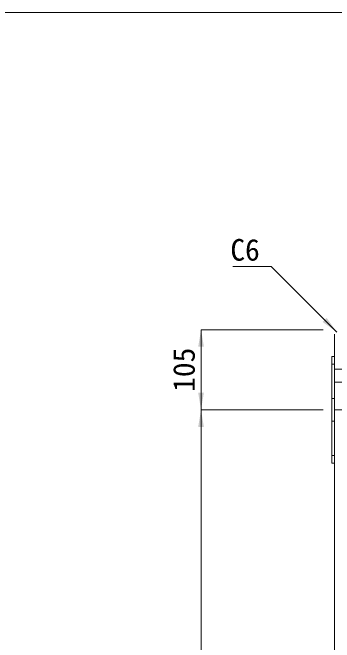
# Model space of a CAD drawing. Units: millimetres at full size, sheet at 1:40; details may follow other scales. Extents: x 69750 to 116230, y -28801 to 513.
# Drawn here: x 76950 to 77373, y -22365 to -21537 of the extents above; entities that cross this region are included whole.
import ezdxf
from ezdxf.enums import TextEntityAlignment as Align

# ---------------------------------------------------------------- set-up
doc = ezdxf.new("R2010")
doc.units = ezdxf.units.MM
doc.header["$LTSCALE"] = 40
doc.linetypes.add('USER1', pattern=[0.54, 0.3, -0.24])
doc.linetypes.add('USER4', pattern=[0.54, 0.3, -0.24])
for name, color, linetype, lineweight in [('0_2', 7, 'Continuous', 13), ('インサート', 92, 'USER1', 5), ('ジョイント', 7, 'Continuous', 5), ('寸法線', 7, 'Continuous', 9), ('引出線', 4, 'Continuous', 9), ('本体', 7, 'Continuous', 20)]:
    doc.layers.add(name, color=color, linetype=linetype, lineweight=lineweight)
doc.styles.add('ＭＳ ゴシック', font='')
doc.styles.get('ＭＳ ゴシック').set_extended_font_data('MS Gothic')

# ---------------------------------------------------------------- blocks, each defined once
blk = doc.blocks.new('filled_arrow')
at = {"color": 0, "linetype": 'Continuous', "lineweight": -2}
blk.add_solid([(7.5, 1.25), (0, 0), (7.5, -1.25)], dxfattribs=at)

msp = doc.modelspace()

# ---------------------------------------------------------------- linework, layer by layer
at = {"layer": '0_2', "color": 1, "lineweight": 20}
msp.add_lwpolyline([(72276.19, -24538.11), (80549.4, -24538.11), (80549.4, -21536.98), (72276.19, -21536.98)], close=True, dxfattribs=at)
at = {"layer": 'インサート'}
for p, q in [((77373.39, -22005.74), (77400.39, -22005.74)), ((77373.39, -22022.75), (77400.39, -22022.75))]:
    msp.add_line(p, q, dxfattribs=at)
at = {"layer": 'ジョイント'}
for p, q in [((77370.19, -21989.24), (77373.39, -21989.24)), ((77370.19, -21989.24), (77370.19, -22129.24)), ((77373.39, -21989.24), (77373.39, -22129.24)), ((77370.19, -22129.24), (77373.39, -22129.24))]:
    msp.add_line(p, q, dxfattribs=at)
at = {"layer": 'ジョイント', "linetype": 'USER4'}
for p, q in [((77370.19, -21999.24), (77373.39, -21999.24)), ((77370.19, -22044.24), (77373.39, -22044.24)), ((77370.19, -22074.24), (77373.39, -22074.24)), ((77370.19, -22119.24), (77373.39, -22119.24))]:
    msp.add_line(p, q, dxfattribs=at)
at = {"layer": '寸法線'}
for p, q in [((77197.8, -21953.84), (77197.8, -22059.24)), ((77358.4, -21953.84), (77197.8, -21953.84)), ((77197.8, -22059.24), (77197.8, -22759.24)), ((77358.39, -22059.24), (77197.8, -22059.24)), ((77358.39, -22059.24), (77197.8, -22059.24))]:
    msp.add_line(p, q, dxfattribs=at)
at = {"layer": '引出線'}
msp.add_lwpolyline([(77376.4, -21956.9), (77290.15, -21870.66), (77239.82, -21870.66)], dxfattribs=at)
at = {"layer": '本体'}
for p, q in [((77373.4, -21959.84), (77373.39, -22059.24)), ((77373.39, -22059.24), (77373.39, -23009.24)), ((77913.4, -22059.24), (77373.39, -22059.24))]:
    msp.add_line(p, q, dxfattribs=at)

# ---------------------------------------------------------------- block references
at = {"layer": '寸法線', "xscale": 3, "yscale": 3}
for p, rotation in [((77197.8, -21953.84), 270), ((77197.8, -22059.24), 90), ((77197.8, -22059.24), 270)]:
    msp.add_blockref('filled_arrow', p, dxfattribs=dict(at, rotation=rotation))
at = {"layer": '引出線', "xscale": 3, "yscale": 3, "rotation": 135}
msp.add_blockref('filled_arrow', (77376.4, -21956.9), dxfattribs=at)

# ---------------------------------------------------------------- texts
at = {"layer": '寸法線', "style": 'ＭＳ ゴシック'}
msp.add_text('105', height=28.48, rotation=90, dxfattribs=at).set_placement((77175.3, -22006.54), align=Align.MIDDLE_CENTER)
at = {"layer": '引出線', "style": 'ＭＳ ゴシック'}
msp.add_text('C6', height=28.48, dxfattribs=at).set_placement((77275.15, -21834.66), align=Align.TOP_RIGHT)

doc.saveas('drawing.dxf')
